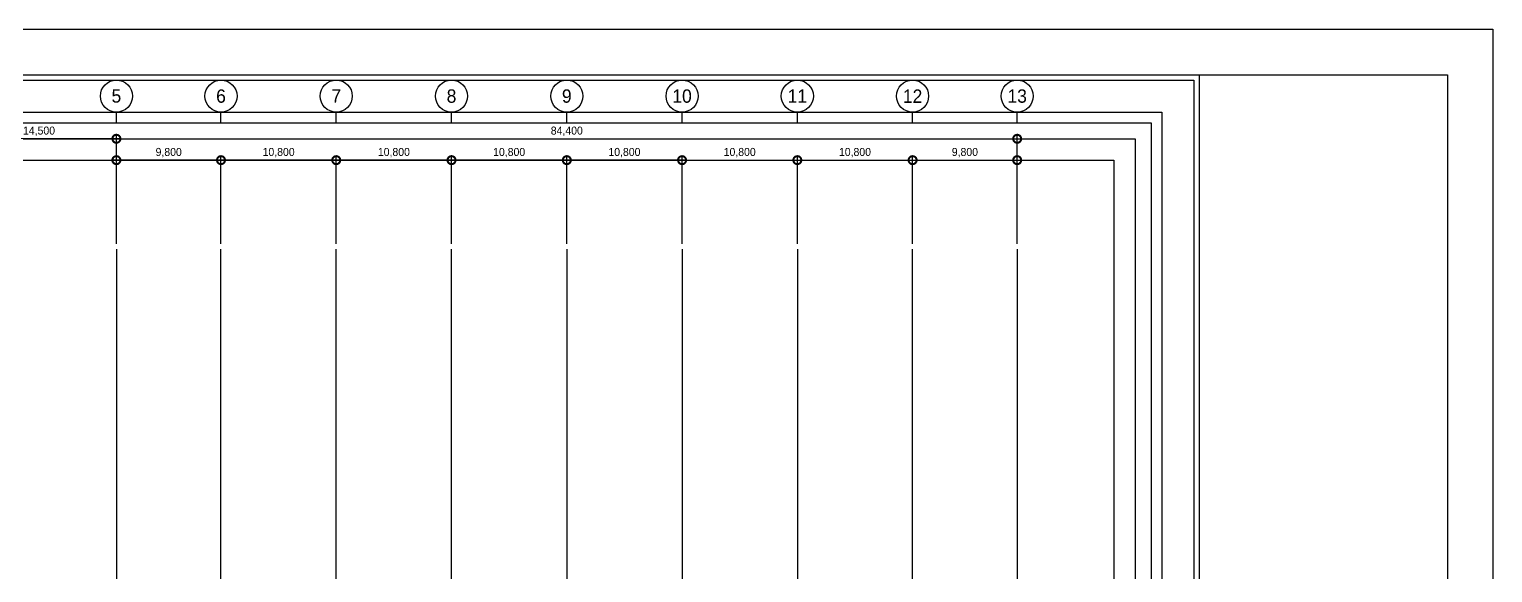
# Model space of a CAD drawing. Extents: x -43225 to 210250, y 0 to 148500.
# Drawn here: x 73132 to 210250, y 97630 to 148500 of the extents above; entities that cross this region are included whole.
import ezdxf
from ezdxf.enums import TextEntityAlignment as Align

# ---------------------------------------------------------------- set-up
doc = ezdxf.new("R2010")
doc.units = 0
doc.header["$LTSCALE"] = 500
doc.header["$MEASUREMENT"] = 0
doc.layers.get('0').update_dxf_attribs({"linetype": 'CONTINUOUS'})
doc.layers.get('Defpoints').update_dxf_attribs({"linetype": 'CONTINUOUS'})
for name, color, linetype in [('A-CEN', 1, 'CONTINUOUS'), ('A-DIM', 7, 'CONTINUOUS'), ('A-SYM-BUB', 3, 'CONTINUOUS')]:
    doc.layers.add(name, color=color, linetype=linetype)
doc.layers.add('NOPLOT', color=193, linetype='CONTINUOUS', plot=False)
doc.styles.add('Gdim', font='')
doc.styles.get('Gdim').set_extended_font_data('Dotum')
doc.dimstyles.new('Gdim200', dxfattribs={"dimscale": 200, "dimtxt": 3, "dimasz": 6, "dimexe": 1.5, "dimexo": 2, "dimgap": 1, "dimtad": 1, "dimdec": 0, "dimzin": 0, "dimdsep": 46, "dimlunit": 6, "dimtxsty": 'Gdim', "dimblk": 'DOTSMALL', "dimcen": 1.5, "dimdle": 1.5, "dimclrd": 1, "dimclre": 1, "dimclrt": 256, "dimazin": 0, "dimtfac": 1, "dimtdec": 0, "dimtix": 1, "dimtmove": 2, "dimatfit": 3, "dimldrblk": 'DOTSMALL', "dimfxl": 1.5, "dimtolj": 1, "dimtzin": 0, "dimlwd": -1, "dimlwe": -1, "dimarcsym": 0})

# ---------------------------------------------------------------- blocks, each defined once
blk = doc.blocks.new('_DotSmall')
at = {"color": 0, "linetype": 'ByBlock', "const_width": 0.5}
blk.add_lwpolyline([(-0.0625, 0, 1), (0.0625, 0, 1)], format="xyb", close=True, dxfattribs=at)
blk = doc.blocks.new('*D19')
at = {"layer": 'A-DIM', "color": 1, "transparency": 16777216}
for p, q in [((14059519, -330238), (14059519, -322030)), ((14070319, -330238), (14070319, -322030)), ((14070694, -322405), (14059144, -322405))]:
    blk.add_line(p, q, dxfattribs=at)
at = {"layer": 'Defpoints', "color": 0, "transparency": 16777216}
for p in [(14059519, -322405), (14059519, -330738), (14070319, -330738)]:
    blk.add_point(p, dxfattribs=at)
at = {"layer": 'A-DIM', "color": 1, "transparency": 16777216, "xscale": 1500, "yscale": 1500, "zscale": 1500, "rotation": 180}
blk.add_blockref('_DotSmall', (14059519, -322405), dxfattribs=at)
at = {"layer": 'A-DIM', "color": 1, "transparency": 16777216, "xscale": 1500, "yscale": 1500, "zscale": 1500}
blk.add_blockref('_DotSmall', (14070319, -322405), dxfattribs=at)
at = {"layer": 'A-DIM', "transparency": 16777216, "insert": (14064919, -321707), "char_height": 750, "attachment_point": 5, "style": 'Gdim'}
blk.add_mtext('\\A1;10,800', dxfattribs=at)
blk = doc.blocks.new('*D20')
at = {"layer": 'A-DIM', "color": 1, "transparency": 16777216}
for p, q in [((14070319, -330238), (14070319, -322030)), ((14081119, -330238), (14081119, -322030)), ((14081494, -322405), (14069944, -322405))]:
    blk.add_line(p, q, dxfattribs=at)
at = {"layer": 'Defpoints', "color": 0, "transparency": 16777216}
for p in [(14070319, -322405), (14070319, -330738), (14081119, -330738)]:
    blk.add_point(p, dxfattribs=at)
at = {"layer": 'A-DIM', "color": 1, "transparency": 16777216, "xscale": 1500, "yscale": 1500, "zscale": 1500, "rotation": 180}
blk.add_blockref('_DotSmall', (14070319, -322405), dxfattribs=at)
at = {"layer": 'A-DIM', "color": 1, "transparency": 16777216, "xscale": 1500, "yscale": 1500, "zscale": 1500}
blk.add_blockref('_DotSmall', (14081119, -322405), dxfattribs=at)
at = {"layer": 'A-DIM', "transparency": 16777216, "insert": (14075719, -321707), "char_height": 750, "attachment_point": 5, "style": 'Gdim'}
blk.add_mtext('\\A1;10,800', dxfattribs=at)
blk = doc.blocks.new('*D21')
at = {"layer": 'A-DIM', "color": 1, "transparency": 16777216}
for p, q in [((14081119, -330238), (14081119, -322030)), ((14091919, -330238), (14091919, -322030)), ((14092294, -322405), (14080744, -322405))]:
    blk.add_line(p, q, dxfattribs=at)
at = {"layer": 'Defpoints', "color": 0, "transparency": 16777216}
for p in [(14081119, -322405), (14081119, -330738), (14091919, -330738)]:
    blk.add_point(p, dxfattribs=at)
at = {"layer": 'A-DIM', "color": 1, "transparency": 16777216, "xscale": 1500, "yscale": 1500, "zscale": 1500, "rotation": 180}
blk.add_blockref('_DotSmall', (14081119, -322405), dxfattribs=at)
at = {"layer": 'A-DIM', "color": 1, "transparency": 16777216, "xscale": 1500, "yscale": 1500, "zscale": 1500}
blk.add_blockref('_DotSmall', (14091919, -322405), dxfattribs=at)
at = {"layer": 'A-DIM', "transparency": 16777216, "insert": (14086519, -321707), "char_height": 750, "attachment_point": 5, "style": 'Gdim'}
blk.add_mtext('\\A1;10,800', dxfattribs=at)
blk = doc.blocks.new('*D22')
at = {"layer": 'A-DIM', "color": 1, "transparency": 16777216}
for p, q in [((14049719, -330238), (14049719, -322030)), ((14059519, -330238), (14059519, -322030)), ((14059894, -322405), (14049344, -322405))]:
    blk.add_line(p, q, dxfattribs=at)
at = {"layer": 'Defpoints', "color": 0, "transparency": 16777216}
for p in [(14049719, -322405), (14049719, -330738), (14059519, -330738)]:
    blk.add_point(p, dxfattribs=at)
at = {"layer": 'A-DIM', "color": 1, "transparency": 16777216, "xscale": 1500, "yscale": 1500, "zscale": 1500, "rotation": 180}
blk.add_blockref('_DotSmall', (14049719, -322405), dxfattribs=at)
at = {"layer": 'A-DIM', "color": 1, "transparency": 16777216, "xscale": 1500, "yscale": 1500, "zscale": 1500}
blk.add_blockref('_DotSmall', (14059519, -322405), dxfattribs=at)
at = {"layer": 'A-DIM', "transparency": 16777216, "insert": (14054619, -321707), "char_height": 750, "attachment_point": 5, "style": 'Gdim'}
blk.add_mtext('\\A1;9,800', dxfattribs=at)
blk = doc.blocks.new('*D27')
at = {"layer": 'A-DIM', "color": 1, "transparency": 16777216}
for p, q in [((14102719, -330238), (14102719, -322030)), ((14113519, -330238), (14113519, -322030)), ((14102344, -322405), (14113894, -322405))]:
    blk.add_line(p, q, dxfattribs=at)
at = {"layer": 'Defpoints', "color": 0, "transparency": 16777216}
for p in [(14113519, -322405), (14102719, -330738), (14113519, -330738)]:
    blk.add_point(p, dxfattribs=at)
at = {"layer": 'A-DIM', "color": 1, "transparency": 16777216, "xscale": 1500, "yscale": 1500, "zscale": 1500, "rotation": 180}
blk.add_blockref('_DotSmall', (14102719, -322405), dxfattribs=at)
at = {"layer": 'A-DIM', "color": 1, "transparency": 16777216, "xscale": 1500, "yscale": 1500, "zscale": 1500}
blk.add_blockref('_DotSmall', (14113519, -322405), dxfattribs=at)
at = {"layer": 'A-DIM', "transparency": 16777216, "insert": (14108119, -321707), "char_height": 750, "attachment_point": 5, "style": 'Gdim'}
blk.add_mtext('\\A1;10,800', dxfattribs=at)
blk = doc.blocks.new('*D28')
at = {"layer": 'A-DIM', "color": 1, "transparency": 16777216}
for p, q in [((14049344, -320405), (14134494, -320405)), ((14049719, -330238), (14049719, -320030)), ((14134119, -330238), (14134119, -320030))]:
    blk.add_line(p, q, dxfattribs=at)
at = {"layer": 'Defpoints', "color": 0, "transparency": 16777216}
for p in [(14134119, -320405), (14049719, -330738), (14134119, -330738)]:
    blk.add_point(p, dxfattribs=at)
at = {"layer": 'A-DIM', "color": 1, "transparency": 16777216, "xscale": 1500, "yscale": 1500, "zscale": 1500, "rotation": 180}
blk.add_blockref('_DotSmall', (14049719, -320405), dxfattribs=at)
at = {"layer": 'A-DIM', "color": 1, "transparency": 16777216, "xscale": 1500, "yscale": 1500, "zscale": 1500}
blk.add_blockref('_DotSmall', (14134119, -320405), dxfattribs=at)
at = {"layer": 'A-DIM', "transparency": 16777216, "insert": (14091919, -319707), "char_height": 750, "attachment_point": 5, "style": 'Gdim'}
blk.add_mtext('\\A1;84,400', dxfattribs=at)
blk = doc.blocks.new('*D29')
at = {"layer": 'A-DIM', "color": 1, "transparency": 16777216}
for p, q in [((14091919, -330238), (14091919, -322030)), ((14102719, -330238), (14102719, -322030)), ((14103094, -322405), (14091544, -322405))]:
    blk.add_line(p, q, dxfattribs=at)
at = {"layer": 'Defpoints', "color": 0, "transparency": 16777216}
for p in [(14091919, -322405), (14091919, -330738), (14102719, -330738)]:
    blk.add_point(p, dxfattribs=at)
at = {"layer": 'A-DIM', "color": 1, "transparency": 16777216, "xscale": 1500, "yscale": 1500, "zscale": 1500, "rotation": 180}
blk.add_blockref('_DotSmall', (14091919, -322405), dxfattribs=at)
at = {"layer": 'A-DIM', "color": 1, "transparency": 16777216, "xscale": 1500, "yscale": 1500, "zscale": 1500}
blk.add_blockref('_DotSmall', (14102719, -322405), dxfattribs=at)
at = {"layer": 'A-DIM', "transparency": 16777216, "insert": (14097319, -321707), "char_height": 750, "attachment_point": 5, "style": 'Gdim'}
blk.add_mtext('\\A1;10,800', dxfattribs=at)
blk = doc.blocks.new('*D30')
at = {"layer": 'A-DIM', "color": 1, "transparency": 16777216}
for p, q in [((14113519, -330238), (14113519, -322030)), ((14124319, -330238), (14124319, -322030)), ((14113144, -322405), (14124694, -322405))]:
    blk.add_line(p, q, dxfattribs=at)
at = {"layer": 'Defpoints', "color": 0, "transparency": 16777216}
for p in [(14124319, -322405), (14113519, -330738), (14124319, -330738)]:
    blk.add_point(p, dxfattribs=at)
at = {"layer": 'A-DIM', "color": 1, "transparency": 16777216, "xscale": 1500, "yscale": 1500, "zscale": 1500, "rotation": 180}
blk.add_blockref('_DotSmall', (14113519, -322405), dxfattribs=at)
at = {"layer": 'A-DIM', "color": 1, "transparency": 16777216, "xscale": 1500, "yscale": 1500, "zscale": 1500}
blk.add_blockref('_DotSmall', (14124319, -322405), dxfattribs=at)
at = {"layer": 'A-DIM', "transparency": 16777216, "insert": (14118919, -321707), "char_height": 750, "attachment_point": 5, "style": 'Gdim'}
blk.add_mtext('\\A1;10,800', dxfattribs=at)
blk = doc.blocks.new('*D31')
at = {"layer": 'A-DIM', "color": 1, "transparency": 16777216}
for p, q in [((14124319, -330238), (14124319, -322030)), ((14134119, -330238), (14134119, -322030)), ((14123944, -322405), (14134494, -322405))]:
    blk.add_line(p, q, dxfattribs=at)
at = {"layer": 'Defpoints', "color": 0, "transparency": 16777216}
for p in [(14134119, -322405), (14124319, -330738), (14134119, -330738)]:
    blk.add_point(p, dxfattribs=at)
at = {"layer": 'A-DIM', "color": 1, "transparency": 16777216, "xscale": 1500, "yscale": 1500, "zscale": 1500, "rotation": 180}
blk.add_blockref('_DotSmall', (14124319, -322405), dxfattribs=at)
at = {"layer": 'A-DIM', "color": 1, "transparency": 16777216, "xscale": 1500, "yscale": 1500, "zscale": 1500}
blk.add_blockref('_DotSmall', (14134119, -322405), dxfattribs=at)
at = {"layer": 'A-DIM', "transparency": 16777216, "insert": (14129219, -321707), "char_height": 750, "attachment_point": 5, "style": 'Gdim'}
blk.add_mtext('\\A1;9,800', dxfattribs=at)
blk = doc.blocks.new('*D32')
at = {"layer": 'A-DIM', "color": 1, "transparency": 16777216}
for p, q in [((14050094, -320405), (14034844, -320405)), ((14035219, -330238), (14035219, -320030)), ((14049719, -330238), (14049719, -320030))]:
    blk.add_line(p, q, dxfattribs=at)
at = {"layer": 'Defpoints', "color": 0, "transparency": 16777216}
for p in [(14035219, -320405), (14035219, -330738), (14049719, -330738)]:
    blk.add_point(p, dxfattribs=at)
at = {"layer": 'A-DIM', "color": 1, "transparency": 16777216, "xscale": 1500, "yscale": 1500, "zscale": 1500, "rotation": 180}
blk.add_blockref('_DotSmall', (14035219, -320405), dxfattribs=at)
at = {"layer": 'A-DIM', "color": 1, "transparency": 16777216, "xscale": 1500, "yscale": 1500, "zscale": 1500}
blk.add_blockref('_DotSmall', (14049719, -320405), dxfattribs=at)
at = {"layer": 'A-DIM', "transparency": 16777216, "insert": (14042469, -319707), "char_height": 750, "attachment_point": 5, "style": 'Gdim'}
blk.add_mtext('\\A1;14,500', dxfattribs=at)
blk = doc.blocks.new('A-CEN-SOUTH2')
at = {"layer": 'A-CEN'}
for p, q in [((14049719, -330738.1), (14049719, -438071.4)), ((14059519, -438071.4), (14059519, -330738.1)), ((14070319, -438071.4), (14070319, -330738.1)), ((14081119, -438071.4), (14081119, -330738.1)), ((14091919, -330738.1), (14091919, -438071.4)), ((14102719, -330738.1), (14102719, -438071.4)), ((14113519, -330738.1), (14113519, -438071.4)), ((14124319, -438071.4), (14124319, -330738.1)), ((14134119, -330738.1), (14134119, -438071.4))]:
    blk.add_line(p, q, dxfattribs=at)
at = {"layer": 'A-SYM-BUB', "color": 7, "elevation": 0}
for points in [[(14049719, -318904.8), (14049719, -317904.8, -1), (14049719, -314904.8, -1), (14049719, -317904.8, 0)], [(14059519, -318904.8), (14059519, -317904.8, -1), (14059519, -314904.8, -1), (14059519, -317904.8, 0)], [(14091919, -318904.8), (14091919, -317904.8, -1), (14091919, -314904.8, -1), (14091919, -317904.8, 0)], [(14102719, -318904.8), (14102719, -317904.8, -1), (14102719, -314904.8, -1), (14102719, -317904.8, 0)], [(14113519, -318904.8), (14113519, -317904.8, -1), (14113519, -314904.8, -1), (14113519, -317904.8, 0)], [(14134119, -318904.8), (14134119, -317904.8, -1), (14134119, -314904.8, -1), (14134119, -317904.8, 0)]]:
    blk.add_lwpolyline(points, format="xyb", dxfattribs=at)
at = {"layer": 'A-SYM-BUB', "color": 7}
for points in [[(14070319, -318904.8), (14070319, -317904.8, -1), (14070319, -314904.8, -1), (14070319, -317904.8, 0)], [(14081119, -318904.8), (14081119, -317904.8, -1), (14081119, -314904.8, -1), (14081119, -317904.8, 0)], [(14124319, -318904.8), (14124319, -317904.8, -1), (14124319, -314904.8, -1), (14124319, -317904.8, 0)]]:
    blk.add_lwpolyline(points, format="xyb", dxfattribs=at)
at = {"layer": 'A-SYM-BUB', "style": 'Gdim'}
for s, p in [('5', (14049719, -316404.8)), ('6', (14059519, -316404.8)), ('7', (14070319, -316404.8)), ('8', (14081119, -316404.8)), ('9', (14091919, -316404.8)), ('10', (14102719, -316404.8)), ('11', (14113519, -316404.8)), ('12', (14124319, -316404.8)), ('13', (14134119, -316404.8))]:
    blk.add_text(s, height=1250, dxfattribs=at).set_placement(p, align=Align.MIDDLE)
at = {"layer": 'A-DIM'}
for base, p1, p2, picture, middle in [((14035219, -320404.8), (14049719, -330738.1), (14035219, -330738.1), '*D32', (14042469, -319707)), ((14134119, -320404.8), (14049719, -330738.1), (14134119, -330738.1), '*D28', (14091919, -319707)), ((14091919, -322404.8), (14102719, -330738.1), (14091919, -330738.1), '*D29', (14097319, -321707))]:
    dim = blk.add_linear_dim(base=base, p1=p1, p2=p2, angle=180, dimstyle='Gdim200', override={"dimscale": 250, "dimtxsty": 'Gdim'}, dxfattribs=at)
    dim.commit()
    dim.dimension.update_dxf_attribs({"geometry": picture, "text_midpoint": middle})
for base, p1, p2, picture, middle in [((14049719, -322404.8), (14059519, -330738.1), (14049719, -330738.1), '*D22', (14054619, -321707)), ((14059519, -322404.8), (14070319, -330738.1), (14059519, -330738.1), '*D19', (14064919, -321707)), ((14070319, -322404.8), (14081119, -330738.1), (14070319, -330738.1), '*D20', (14075719, -321707)), ((14081119, -322404.8), (14091919, -330738.1), (14081119, -330738.1), '*D21', (14086519, -321707)), ((14113519, -322404.8), (14102719, -330738.1), (14113519, -330738.1), '*D27', (14108119, -321707)), ((14124319, -322404.8), (14113519, -330738.1), (14124319, -330738.1), '*D30', (14118919, -321707)), ((14134119, -322404.8), (14124319, -330738.1), (14134119, -330738.1), '*D31', (14129219, -321707))]:
    dim = blk.add_linear_dim(base=base, p1=p1, p2=p2, dimstyle='Gdim200', override={"dimscale": 250, "dimtxsty": 'Gdim'}, dxfattribs=at)
    dim.commit()
    dim.dimension.update_dxf_attribs({"geometry": picture, "text_midpoint": middle})

msp = doc.modelspace()

# ---------------------------------------------------------------- linework, layer by layer
at = {"layer": 'NOPLOT'}
for points in [[(0, 148500), (210250, 148500), (210250, 0), (0, 0)], [(206000, 4250), (7750, 4250), (7750, 144250), (206000, 144250)], [(8250, 143750), (182250, 143750), (182250, 4750), (8250, 4750)], [(11250, 140750), (179250, 140750), (179250, 7750), (11250, 7750)], [(12250, 139750), (178250, 139750), (178250, 8750), (12250, 8750)], [(13750, 138250), (176750, 138250), (176750, 10250), (13750, 10250)], [(15750, 136250), (174750, 136250), (174750, 12250), (15750, 12250)]]:
    msp.add_lwpolyline(points, close=True, dxfattribs=at)
msp.add_lwpolyline([(182750, 144250), (182750, 4250)], dxfattribs=at)

# ---------------------------------------------------------------- block references
at = {"layer": 'A-CEN'}
msp.add_blockref('A-CEN-SOUTH2', (-13968423.8, 458654.8), dxfattribs=at)

doc.saveas('drawing.dxf')
